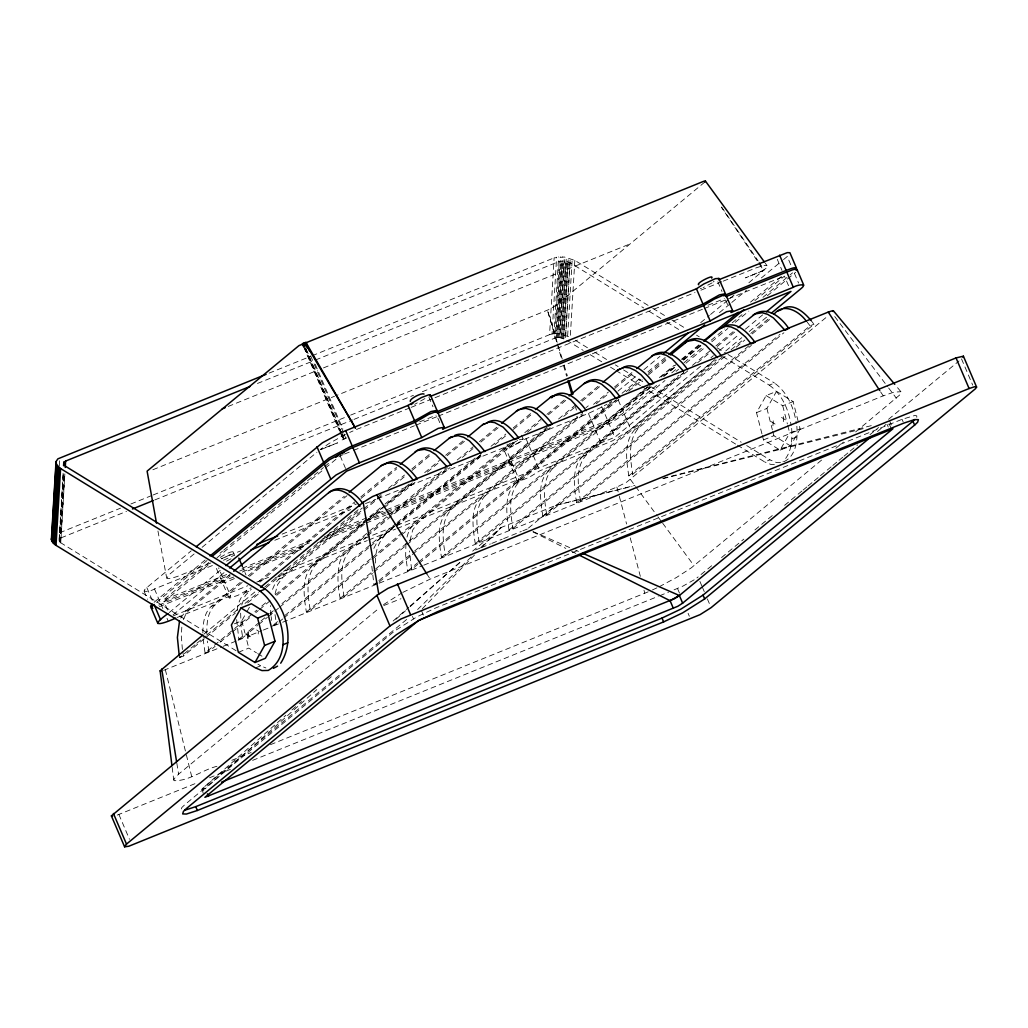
<?xml version="1.0" encoding="UTF-8"?>
<svg xmlns="http://www.w3.org/2000/svg" width="1028" height="1028" viewBox="0 0 1028 1028"><rect width="100%" height="100%" fill="white"/><g stroke="black" fill="none" stroke-linecap="round" stroke-linejoin="round"><path stroke-width="0.75" stroke-dasharray="5 3.75" d="M202.85 632.927C203.043 623.713 203.994 613.138 211.164 606.494L240.758 582.002M240.655 613.163L241.092 627.414L242.724 637.758L238.83 639.339L236.633 619.267M375.631 563.036C374.552 548.374 381.632 534.29 395.048 527.428M59.264 465.787L59.74 457.794M236.093 650.724L60.138 542.411L59.097 540.856L63.196 472.16M59.328 541.383L63.415 472.572M59.097 540.856L63.389 473.317M59.675 541.897L63.8 472.919M60.138 542.411L64.224 473.6M60.716 542.9L64.803 474.101M59.495 538.916L61.063 537.862L64.854 473.857M258.221 633.993L258.388 631.025L256.435 629.83M350.625 415.119L549.569 334.665L554.131 257.861L564.346 257.013L574.832 260.38L651.405 307.423M549.569 334.665L552.062 333.971L556.623 257.167M552.062 333.971L554.028 333.714L558.589 256.91M422.392 391.719L554.734 338.186L559.296 261.382L564.59 260.894L570.026 262.68L643.721 307.976M554.028 333.714L555.878 333.612L560.44 256.807M554.734 338.186L556.264 337.762L560.825 260.958M556.264 337.762L557.137 337.647L561.699 260.842M555.878 333.612L557.818 333.65L562.38 256.846M557.137 337.647L558.063 337.595L562.637 260.791M558.063 337.595L559.039 337.608L563.601 260.804M574.832 260.38L570.27 337.184L559.785 333.817L564.346 257.013M570.026 262.68L565.464 339.484L560.029 337.698L564.59 260.894M561.018 337.852L565.58 261.048M561.763 334.126L566.325 257.321M561.995 338.071L566.556 261.266M562.946 338.353L567.507 261.549M563.717 334.563L568.291 257.758M563.845 338.687L568.42 261.883M565.618 335.115L570.18 258.311M567.649 335.86L572.211 259.056M772.927 425.81L773.287 419.887M783.323 421.608L783.683 415.685M181.815 627.17L181.301 635.921L182.393 649.465M405.906 543.606L405.662 555.711L407.718 571.028L411.611 569.448L417.779 564.346M791.663 428.406C792.472 439.881 791.65 452.95 783.015 461.533M796.854 426.299C797.651 438.66 796.88 455.597 784.056 461.636M237.16 610.504C237.892 601.123 242.955 592.578 251.102 587.733M275.054 593.953L277.624 584.598L282.623 577.595L362.755 511.25M409.941 540.625L412.742 529.947L417.728 522.956L517.585 440.28M241.721 605.004L245.281 595.482L251.307 589.224M407.024 537.091C408.501 531.309 411.239 524.396 417.728 522.956M212.385 565.529L154.483 588.941C151.489 591.216 139.165 593.58 146.824 587.579L191.208 550.828M210.791 562.984L177.227 576.515L170.275 578.61L166.896 578.494L168.746 574.999L194.703 553.437M216.959 766.31C202.709 769.702 189.088 781.229 174.028 780.676L174.053 778.941L178.589 774.174L379.666 607.702M203.21 793.385L202.041 788.913L285.887 715.244M916.77 417.304L916.783 415.852L914.766 415.492L902.057 419.321L435.808 607.895L416.88 616.864L394.765 630.871L184.822 804.68L181.815 807.558L181.031 810.103M183.408 619.691L186.017 613.742L189.563 609.527L230.246 575.847M272.536 589.352L275.17 583.39L278.716 579.175L362.55 509.772M373.871 548.374L378.163 540.073L394.842 525.938M180.697 618.085L185.67 611.107L230.041 574.369M220.3 557.42C233.921 548.541 239.164 551.008 221.83 558.808M233.742 577.042L222.151 581.334L223.372 579.034L218.617 567.906M228.936 597.808L222.408 582.49L224.027 580.563L230.555 595.867L229.347 598.168L237.828 595.392L249.431 588.903M510.158 464.309L503.63 449.005L505.249 447.077L511.777 462.382L510.158 464.309L516.146 463.165L532.568 453.978L597.384 427.725L610.876 421.005L622.12 413.873L659.398 383.071M521.517 435.217L523.149 439.033C517.611 445.728 496.28 451.729 517.585 440.537M517.341 481.155L510.813 465.851L512.432 463.911L518.96 479.228L517.341 481.155L518.947 481.438L529.343 477.236L539.751 470.824L612.611 440.755L630.832 429.511L713.432 361.136M234.358 623.829L241.786 620.822L246.232 612.945M246.964 611.634L249.932 606.379M761.941 433.855L756.505 412.639L766.13 395.574L776.513 391.372L793.128 401.575L798.55 422.791M756.505 412.639L766.901 408.437L776.513 391.372M762.326 435.371L763.483 439.92L780.098 450.123L789.71 433.058L800.105 428.856L798.949 424.307M780.098 450.123L790.493 445.921L800.105 428.856M422.29 608.794L474.563 554.953M482.35 546.935L501.266 527.454L555.852 505.378L634.918 485.396M242.184 582.465L215.058 604.927C207.181 612.405 206.628 624.33 206.846 634.52M412.356 482.839L312.499 565.516C300.973 577.8 303.915 596.831 306.383 612.007L310.289 610.439L371.918 559.399M364.477 524.126L316.393 563.935C304.866 576.22 307.822 595.263 310.289 610.439M350.175 550.276C338.649 562.56 341.592 581.604 344.059 596.78L340.165 598.347C338.058 587.605 337.004 576.425 339.163 565.593C340.718 550.455 357.564 547.063 366.199 537.014M547.474 428.188L447.604 510.865C436.09 523.162 439.033 542.193 441.5 557.369L445.394 555.788L650.03 386.361M550.134 427.635L451.51 509.297C439.984 521.581 442.927 540.612 445.394 555.788M485.28 495.637C473.754 507.922 476.709 526.953 479.176 542.129L475.27 543.709C473.06 528.353 468.485 504.093 485.28 495.637L583.917 413.976M616.26 399.853L515.156 483.546C503.643 495.83 506.586 514.874 509.053 530.037L512.946 528.469L716.362 360.057M618.92 399.288L519.063 481.965C507.536 494.262 510.479 513.293 512.946 528.469M552.833 468.305C541.319 480.59 544.262 499.634 546.729 514.81L542.835 516.377C540.625 501.021 536.038 476.761 552.833 468.305L651.469 386.656M683.813 372.521L582.722 456.226C571.195 468.511 574.138 487.542 576.605 502.718L580.512 501.137L783.914 332.738M687.706 370.954L586.615 454.646C575.089 466.93 578.032 485.974 580.512 501.137M722.491 356.87L635.124 429.203C623.533 441.513 626.399 460.608 628.815 475.861L632.721 474.293L813.958 324.244L811.118 320.569M725.151 356.318L639.03 427.622C627.44 439.933 630.292 459.041 632.721 474.293M417.625 609.514L471.479 556.688M480.641 547.693L501.266 527.454L472.674 551.124M713.342 281.942L714.087 281.222M201.629 789.684L205.202 788.746L316.752 689.647M327.546 680.061L332.34 675.794M395.909 619.319L405.507 610.799M410.3 606.533L461.88 560.723M767.312 295.807L795.646 272.279M855.643 431.901L899.963 394.765L900.901 391.707L895.786 385.564M291.913 709.95L297.94 704.655M299.135 703.589L301.551 701.481M393.133 621.015L408.81 607.24M410.005 606.186L461.829 560.658M202.118 547.307L316.932 452.243M205.137 560.016L153.365 602.883L146.824 587.579M156.487 602.369L207.026 560.53M208.915 562.393L163.336 600.121L227.239 574.279M220.005 553.205L222.472 551.175M223.706 550.147L252.027 526.696M253.261 525.681L270.505 511.391M271.739 510.376L300.073 486.925M301.307 485.897L306.228 481.824M307.462 480.808L323.473 467.547M324.707 466.519L330.875 461.431M167.564 610.002L163.992 601.65L210.804 562.907M216.959 557.806L324.128 469.076M325.362 468.061L340.139 455.815L343.121 454.62M169.183 612.585L220.956 569.718M173 614.924L224.734 572.095M704.681 182.174L555.634 305.573L549.646 309.171A7.479 1.118 -28.4 0 1 547.423 310.16L336.002 395.677M248.146 575.873L344.316 496.267M249.586 576.348L346.976 495.702M258.503 581.617L354.673 501.998M360.828 496.897L396.59 467.29M259.93 582.079L354.866 503.476M361.034 498.374L396.782 468.781M203.762 634.263L255.664 591.293M179.155 654.926L179.63 657.547L195.654 644.273M196.888 643.245L205.523 636.101M206.756 635.086L237.584 609.565M244.972 603.436L258.542 592.218M264.697 587.104L285.656 569.756M286.889 568.741L360.867 507.485M179.63 657.547L183.524 655.967L204.482 638.606M205.716 637.591L235.309 613.099M247.645 602.883L258.735 593.696M266.136 587.579L362.306 507.96M363.784 508.744L376.119 498.541M377.353 497.513L381.054 494.455M388.443 488.339L404.467 475.064M411.868 468.935L430.359 453.631M363.989 510.235L376.312 500.032M377.546 499.004L382.48 494.918M393.57 485.73L405.906 475.527M412.074 470.426L431.799 454.093M203.107 638.928L205.06 652.998L233.407 629.521M234.641 628.506L256.833 610.131M261.767 606.045L266.689 601.958M275.324 594.814L383.804 505.005M385.037 503.99L412.164 481.528M424.692 472.636L439.483 460.377M445.651 455.275L464.142 439.971M205.06 652.998L208.954 651.418L215.122 646.316M220.043 642.23L231.146 633.042M232.379 632.027L250.871 616.723M255.792 612.637L258.259 610.593M259.493 609.578L271.829 599.363M276.75 595.289L365.518 521.8M366.752 520.785L412.356 483.019M369.412 520.052L382.969 508.821M384.202 507.793L415.029 482.286M427.352 472.07L439.676 461.868M447.077 455.738L465.568 440.434M238.83 639.339L243.764 635.253M248.699 631.166L259.788 621.979M261.022 620.963L268.424 614.834M269.657 613.819L273.345 610.76M281.98 603.616L368.268 532.17M369.502 531.142L389.226 514.822M390.46 513.794L445.934 467.868M242.724 637.758L245.191 635.715M250.125 631.629L257.527 625.512M258.76 624.484L267.383 617.34M268.616 616.325L273.551 612.238M274.784 611.223L278.485 608.165M279.719 607.137L366.007 535.524M367.24 534.676L388.199 517.148M389.432 516.3L448.606 467.316M457.229 459.991L473.265 446.717M479.421 441.616L497.912 426.312M367.433 535.986L450.033 467.599M462.369 457.396L474.692 447.18M480.86 442.079L498.117 427.789M273.846 624.651L277.547 621.593M284.936 615.464L371.236 544.018M372.47 543.002L395.883 523.612M397.116 522.584L477.249 456.252M396.076 524.923L481.143 454.492M491.011 446.332L505.802 434.073M513.203 427.956L531.694 412.639M278.974 622.056L282.674 618.997M283.908 617.969L368.962 547.551M370.196 546.523L394.855 526.118M396.088 525.09L481.143 454.672M396.281 526.413L483.815 453.939M494.905 444.751L507.241 434.548M513.396 429.447L531.9 414.13M306.383 612.007L370.491 558.936M371.725 557.921L512.265 441.565M373.151 558.384L400.277 535.935M401.511 534.907L514.925 440.832M524.794 432.672L540.818 419.398M546.986 414.297L564.244 400.008M527.454 432.107L541.011 420.889M548.412 414.759L566.903 399.442M340.165 598.347L374.68 569.769M375.914 568.754L407.962 542.219M409.195 541.191L547.269 426.89M558.564 419L574.588 405.739M580.756 400.637L599.247 385.32M344.059 596.78L372.419 573.303M373.652 572.275L405.7 545.739M406.934 544.724L547.474 428.368M563.691 416.404L576.027 406.201M582.195 401.1L600.686 385.783M585.921 407.782L588.273 405.842M371.789 566.197L373.948 584.688L377.636 581.63M378.869 580.602L413.397 552.023M414.618 551.008L577.351 416.289M379.075 582.092L411.123 555.557M412.356 554.529L582.478 413.513M593.58 404.325L608.37 392.079M614.538 386.965L633.03 371.661M596.24 403.773L608.563 393.557M614.731 388.455L633.222 373.151M617.982 391.128L637.733 374.77M643.913 369.669L659.963 356.369M700.71 322.638L709.346 315.493M710.579 314.465L729.109 299.135M730.343 298.107L734.043 295.049M748.859 282.777L766.374 267.935L767.312 266.175L765.217 263.078M622.043 393.287L640.534 377.97M647.936 371.853L665.193 357.564M719.433 312.653L730.535 303.466M731.769 302.45L746.559 290.192M761.35 277.945L782.308 260.598M783.542 259.583L787.242 256.512L791.406 266.252M407.718 571.028L417.586 562.856M418.82 561.841L613.587 400.586M626.116 391.681L640.919 379.435M648.308 373.305L665.579 359.016M419.013 563.331L616.26 400.02M628.789 391.128L642.346 379.897M648.514 374.796L668.239 358.464M441.5 557.369L648.604 385.898M329.77 532.812L607.651 420.426L648.295 386.772M659.385 377.584L674.162 365.351M681.551 359.235L700.029 343.93M750.543 302.116L783.799 274.579M661.132 376.993L675.923 364.747M682.091 359.646L700.582 344.341M386.888 511.507L608.306 421.955L650.184 387.273M663.728 376.055L676.051 365.865M683.44 359.749L701.918 344.444M754.886 300.587L784.454 276.121L789.196 287.249M663.792 376.441L676.128 366.238M683.517 360.108L702.008 344.804M671.734 372.868L677.889 367.767M684.057 362.666L702.548 347.348M711.183 340.204L724.74 328.986M732.142 322.856L741.998 314.697M762.956 297.336L788.849 275.902M790.082 274.887L792.549 272.844M510.813 465.851L516.801 464.695L533.224 455.507L598.039 429.254L611.519 422.534L624.304 414.207L664.987 380.527M676.077 371.339L678.544 369.296M685.946 363.18L705.671 346.847M711.839 341.733L727.863 328.472M735.251 322.342L748.821 311.124M475.27 543.709L678.686 375.297M692.448 365.377L709.705 351.088M715.874 345.986L733.131 331.697M479.176 542.129L683.813 372.701M697.575 362.781L709.898 352.578M717.3 346.449L735.791 331.144M283.458 571.285L614.834 437.26L702.291 364.85M710.913 357.718L713.381 355.675M719.536 350.574L739.248 334.254M745.403 329.166L762.647 314.876M509.053 530.037L716.156 358.579M725.768 350.921L741.792 337.659M749.181 331.53L767.685 316.226M731.101 349.751L743.398 339.561M750.787 333.445L768.006 319.181M203.827 790.853L202.734 788.296L409.427 617.173M736.228 347.156L744.837 340.024M752.226 333.907L770.679 318.629M528.456 528.071L555.852 505.378L632.027 486.372M542.835 516.377L749.939 344.92M546.729 514.81L751.365 345.382M576.605 502.718L780.008 334.318M628.815 475.861L810.051 325.812L813.958 324.244M423.793 565.169L616.89 487.066L626.643 482.158L828.131 315.802M659.269 586.718L676.591 577.415L691.407 567.764L823.556 458.462M835.892 448.247L843.294 442.117M711.646 565.76L696.945 577.89M721.54 557.574L743.809 539.135M754.938 529.921L773.493 514.565M784.621 505.339L801.943 491.011M803.176 489.983L806.89 486.912M808.124 485.884L813.071 481.785M814.304 480.77L819.265 476.671M820.498 475.643L831.626 466.429M832.86 465.401L837.807 461.302M839.054 460.287L842.754 457.216M844.001 456.188L848.948 452.089M850.182 451.061L857.609 444.918M869.971 434.677L878.632 427.507M888.526 419.321L959.034 360.944M877.462 431.516L886.072 424.384M424.924 398.594L414.669 404.338M242.248 572.056L306.601 545.367M601.637 407.165L588.389 413.449L526.028 438.673L509.618 447.861L503.63 449.005M383.534 604.618L401.691 593.04M712.147 282.841L703.075 287.686M609.411 402.719L611.699 401.267M694.17 579.818L683.067 586.037L670.089 591.524M223.487 560.234L233.742 555.505M230.979 558.808L225.273 561.853M604.336 405.687L606.944 404.197M402.809 592.411L430.154 579.111L883.232 395.857L893.795 392.169L900.901 391.707M342.131 439.945L346.667 437.889M234.397 578.571L225.916 582.259L222.408 582.49M656.943 587.849L650.12 590.997M270.428 744.683L649.015 591.498M722.89 356.626L769.291 385.153L774.482 383.046C787.409 392.233 794.014 407.949 796.302 423.215M791.92 438.866L797.111 436.759M737.436 445.175L764.729 461.957L769.921 459.85L776.448 462.51L782.681 462.369M269.079 373.138L310.649 356.33M312.139 355.727L554.131 257.861M257.437 383.47L313.938 360.622M315.429 360.018L559.296 261.382M228.19 406.445L317.511 370.324M323.473 367.908L630.164 243.867M152.876 469.745L334.511 396.281M59.637 532.787L120.507 508.179M130.903 503.977L151.681 495.573M153.172 494.969L349.134 415.723M61.063 537.862L126.483 511.391M154.74 499.968L352.501 419.977M353.992 419.385L413.462 395.33M409.774 407.923L356.292 429.563A38.884 5.782 -28.4 0 0 349.661 432.467M411.264 407.319L433.546 398.311M435.037 397.707L695.005 292.569M700.942 290.166L721.746 281.749M723.224 281.145L756.788 267.614L763.714 265.532L767.081 265.648M320.813 449.634L337.595 442.837L320.171 449.596L329.32 443.325L344.624 434.857A38.884 5.782 -28.4 0 1 345.652 434.356M419.732 421.827L436.078 415.222M708.009 305.239L724.355 298.621M344.598 454.016L352.039 451.009M353.516 450.405L414.438 425.772M415.929 425.168L436.733 416.751M438.224 416.147L702.728 309.171M704.206 308.567L784.454 276.121M221.187 558.769L240.501 550.969M282.096 534.136L356.382 504.093M274.797 540.278L350.612 509.618M365.48 503.604L375.888 499.39M377.379 498.786L505.249 447.077M242.094 568.266L314.915 538.826M163.992 601.65L229.372 575.205M239.781 571.003L312.589 541.55M324.475 536.744L385.41 512.111M158.723 605.145L223.372 579.034M322.959 538.749L364.58 521.916M366.071 521.312L385.397 513.499M386.888 512.895L511.777 462.382M159.379 606.674L224.027 580.563M301.307 549.312L244.805 572.159L246 574.935M317.665 542.694L386.053 515.028M387.543 514.424L512.432 463.911M173.501 615.759L247.799 585.716M256.717 582.105L268.604 577.299M635.124 429.203L639.03 427.622M185.67 611.107L189.563 609.527M177.112 617.494L230.555 595.867M275.131 577.839L367.317 540.561M368.795 539.957L395.562 529.137M397.052 528.533L518.96 479.228M211.164 606.494L215.058 604.927M244.947 592.835L248.84 591.267M278.716 579.175L282.623 577.595M312.499 565.516L316.393 563.935M380.052 538.197L383.945 536.616M447.604 510.865L451.51 509.297M515.156 483.546L519.063 481.965M582.722 456.226L586.615 454.646M766.13 395.574L782.732 405.777L793.128 401.575M272.613 625.679L276.506 624.099L274.861 613.742M373.948 584.688L377.841 583.107M163.632 670.359L221.791 646.869M223.269 646.265L236.633 640.855M238.123 640.264L245.551 637.257M251.487 634.854L261.896 630.652M263.374 630.048L272.291 626.438M273.769 625.846L281.197 622.839M282.687 622.236L377.751 583.788M379.229 583.184L422.315 565.76M475.63 549.941L480.05 548.142M481.528 547.551L490.382 543.966M491.847 543.375L502.178 539.199M503.656 538.595L521.363 531.437M522.841 530.846L527.261 529.047M238.38 652.305L248.776 648.103L256.435 652.806M763.483 439.92L773.878 435.718L790.493 445.921M255.458 667.93L260.662 665.823L265.879 667.956M231.814 760.296L251.128 752.496M117.256 815.088L196.142 783.207M209.519 777.798L231.801 768.79M252.605 760.373L658.203 596.33M659.693 595.726L668.598 592.128M383.765 605.543L400.971 598.72M519.397 439.753L523.149 439.033M700.338 288.585L701.52 288.264M662.829 478.341L873.659 425.039M663.124 478.611L863.661 428.56M774.367 464.54L771.257 464.605L764.729 461.957M557.818 333.65L559.785 333.817M559.039 337.608L560.029 337.698M202.734 788.296L205.202 788.746M533.108 531.604L569.679 547.59M575.526 550.147L578.456 551.419M532.979 531.913L565.824 548.399M571.542 551.265L575.821 553.411M652.78 308.272L665.077 315.827M671.926 320.029L684.224 327.598M696.534 335.154L699.271 336.837M717.043 347.76L726.616 353.645M727.991 354.48L774.482 383.046M649.182 311.343L661.467 318.886M666.928 322.239L680.575 330.63M781.55 417.445L785.456 419.848M771.154 421.647L775.061 424.05M575.731 340.538L588.042 348.106M594.878 352.308L607.188 359.864M615.386 364.901L618.124 366.585M623.598 369.951L645.481 383.393M650.942 386.759L741.201 442.207M746.675 445.574L769.921 459.85M566.826 340.332L583.197 350.394M590.033 354.583L602.305 362.139M610.504 367.176L614.59 369.682M615.965 370.53L640.521 385.629M641.896 386.464L736.061 444.34M257.707 653.59L262.821 656.738M257.925 664.152L260.662 665.823M769.291 385.153C782.218 394.341 788.823 410.043 791.11 425.322M807.211 322.149L810.051 325.812M834.736 316.56L887.678 386.721M888.642 387.993L896.352 398.196M630.421 479.498L656.995 515.516M657.946 516.814L661.749 521.954M662.7 523.239L694.029 565.708M721.592 207.065L758.06 260.804M758.947 262.114L764.279 269.978L745.518 277.856L763.675 270.505L721.412 207.219M880.61 391.861L883.232 395.857M426.748 573.752L430.154 579.111M961.514 358.9L972.706 385.14M902.057 419.321L903.149 421.865M889.644 420.966L891.327 424.911M889.079 423.626L891.263 428.727M887.151 424.461L888.243 427.018M794.426 273.358L798.589 283.098M777.258 259.274L782.012 270.415M717.827 281.762L721.99 291.502M725.614 299.996L728.582 306.948M699.901 581.411L701.777 585.78M702.394 587.232L704.257 591.614M707.367 598.9L709.86 604.734M618.303 400.149L623.649 412.678M624.304 414.207L630.832 429.511M601.701 406.51L607.651 420.426M608.306 421.955L614.834 437.26M677.516 588.517L680.009 594.351M688.092 613.305L689.338 616.222M588.389 413.449L594.929 428.753M595.572 430.282L602.112 445.599M526.028 438.673L532.568 453.978M533.224 455.507L539.751 470.824M507.035 444.16L508.128 446.705M428.83 397.014L432.981 406.754M437.799 418.036L440.768 424.988M421.711 611.21L423.356 615.04M315.249 364.285L342.889 429.061M310.623 355.816L343.288 432.351M343.917 433.829L345.806 438.249M306.151 349.032L340.705 430M341.335 431.464L344.47 438.827M305.2 347.721L341.63 433.096M342.26 434.561L344.149 438.982M304.866 347.862L341.309 433.251M341.939 434.715L343.815 439.136M304.532 348.029L340.975 433.405M341.604 434.87L343.481 439.29M303.658 346.834L339.394 430.629M340.011 432.094L343.146 439.444M412.434 616.414L413.526 618.959M340.139 455.815L346.089 469.732M242.968 567.841L244.15 570.63M233.099 551.856L234.731 555.685M216.407 568.433L221.752 580.961M154.483 588.941L161.01 604.258M161.666 605.788L162.848 608.563M167.011 618.316L168.194 621.092M143.997 590.959L147.557 599.298M118.888 814.459L129.464 839.246M562.265 359.055L547.423 310.16L556.79 342.414M564.128 365.171L567.366 375.862M557.227 343.943L561.237 357.757M563.472 365.441L566.595 376.184M575.05 405.353L576.836 411.496M616.89 487.066L618.92 494.764M619.319 496.293L626.592 524.01M630.228 537.862L640.341 576.335M643.978 590.188L644.787 593.272M782.732 405.777L787.384 423.96M787.769 425.476L789.71 433.058M766.901 408.437L772.324 429.653M772.722 431.169L773.878 435.718M241.786 620.822L244.895 632.94M246.836 640.521L248.776 648.103M165.341 669.691L185.965 753.306M186.351 754.848L191.696 776.525M157.952 531.001L166.677 577.967M182.804 652.048L183.524 655.967M411.611 569.448L409.465 550.969M208.954 651.418L207.309 641.074M176.829 763.187L178.589 774.174M271.148 616.607L271.662 620.437M172.151 767.312L173.732 779.969M270.968 615.322L270.403 605.595"/><path stroke-width="1.5" d="M56.026 461.611L56.604 464.695L60.588 468.55L260.033 591.126C281.261 606.61 295.152 654.643 268.218 670.436L261.986 670.577L255.458 667.93L56.013 545.354L52.736 542.54L51.4 539.417L56.026 461.611L57.864 458.861L266.111 374.333M51.593 540.445L56.154 463.641M52.042 541.499L56.604 464.695M52.736 542.54L57.298 465.735M53.674 543.555L58.236 466.751M54.831 544.544L59.393 467.74M56.013 545.354L60.588 468.55M63.569 465.761L63.762 462.561L65.625 461.058L250.01 386.477M63.864 465.311L64.057 462.112M64.276 464.913L64.468 461.713M65.239 467.457L65.625 461.058M247.825 638.195L248.172 632.271M51.4 539.417L51.798 537.464M63.762 462.561L63.89 464.579L65.959 466.558L265.224 589.018C286.118 605.441 295.666 640.213 280.708 663.201M179.502 621.272L177.394 637.501L179.155 654.926M156.5 523.175L147.107 471.132L298.955 345.626L702.497 181.776A7.479 1.118 -28.4 0 1 704.257 181.159L705.439 181.082L764.279 261.806M152.774 608.46L151.18 607.792L152.799 605.492M111.397 815.898L376.903 595.341L387.954 588.35L956.04 357.924L963.403 356.189L976.6 387.106L975.443 388.751L711.106 607.651L700.055 614.654L128.847 846.224L124.594 846.802L111.397 815.898L112.54 816.373M171.959 765.731L160.137 670.834L202.516 635.291M430.308 396.41L696.444 288.778L703.756 284.011L715.347 278.665L718.855 278.434L725.382 293.751L723.763 295.678L786.124 270.454C788.078 269.94 797.818 265.083 795.89 269.811M797.073 270.57C796.083 267.151 789.337 271.585 786.78 271.983L725.909 296.604M437.504 413.256L703.64 305.612L714.049 299.199L722.543 295.511L726.038 295.28L732.578 310.584L730.959 312.512L793.32 287.3C796.302 285.026 808.625 282.661 800.966 288.662L771.373 313.154M424.05 394.045C421.763 392.413 409.041 399.082 410.288 401.408M430.025 395.87L430.038 394.726L428.843 394.803L421.557 397.489L408.039 405.417L343.224 431.683L322.368 442.824L196.142 546.755M430.449 395.086L436.977 410.39L435.358 412.318L702.985 304.082L719.394 294.895L725.382 293.751M437.221 412.703L437.234 411.56L436.039 411.637L428.753 414.335L415.222 422.264L350.407 448.516L329.564 459.67L211.961 556.444M437.632 411.92L444.173 427.237L442.554 429.164L710.168 320.929L726.59 311.728L732.578 310.584M718.443 279.218L718.855 278.434M725.627 296.064L726.038 295.28M241.015 607.959L231.39 625.024L238.38 652.305L254.983 662.507L265.378 658.305L275.003 641.241L268.012 613.96L251.41 603.757L241.015 607.959L257.617 618.162L264.607 645.443L254.983 662.507M833.13 311.523L832.77 310.662L828.247 312.088L372.586 496.537L363.167 502.281L260.598 587.206M963.018 357.461L963.403 356.189M152.144 603.963L150.525 606.263L152.118 606.931M411.187 404.557L413.127 402.95M711.71 278.113C714.82 273.628 695.403 283.407 698.706 284.756M167.949 613.6C146.374 629.213 165.251 623.071 175.621 618.098M704.681 182.174L705.439 181.082M976.6 387.106L974.595 386.746L969.108 388.533L401.023 618.959L389.972 625.962L126.495 844.104L124.594 846.802M184.77 810.231L195.744 806.646L662.006 618.059L680.934 609.09L703.036 595.096L914.727 419.732M914.612 425.104L917.631 422.238L918.415 419.681L914.663 419.565L903.689 423.15L437.44 611.724L418.512 620.694L396.397 634.7L186.453 808.509L183.447 811.388L182.663 813.932L186.402 814.047L197.376 810.475L663.638 621.889L682.566 612.919L704.668 598.913L914.612 425.104L912.98 421.274M210.072 555.93L328.909 458.128L349.751 446.987L414.58 420.735L430.989 411.547L436.977 410.39M335.796 457.344L339.497 454.286M225.89 565.631L336.092 474.975L356.934 463.821L421.763 437.568L438.172 428.38L444.173 427.237M229.655 568.009L346.68 471.132L790.982 291.425L766.348 311.818M233.742 571.298L328.664 492.708C340.332 484.484 353.259 497.282 359.916 506.264M349.25 492.181L381.298 465.645C393.557 457.229 406.638 471.184 413.397 480.513L417.291 478.932C410.532 469.603 397.463 455.648 385.204 464.065M400.277 464.232L417.162 450.585L424.41 449.326L429.884 450.958L435.628 454.517L447.167 466.853M434.06 450.572L450.932 436.913L458.192 435.654L463.654 437.298L469.411 440.858L480.95 453.181M467.843 436.9L482.633 424.654L489.392 421.917L494.648 422.572L503.18 427.198L514.72 439.521L518.626 437.954C511.867 428.612 498.786 414.669 486.527 423.073M501.613 423.24L518.485 409.594L525.745 408.334L531.206 409.966L536.963 413.539L548.502 425.862L551.098 424.808M535.395 409.581L552.267 395.934L559.515 394.675L564.989 396.307L570.746 399.866L582.285 412.202M551.625 397.797C563.37 385.641 579.342 400.226 586.178 410.622M569.178 395.921L583.968 383.675L590.727 380.938L595.983 381.581L601.624 384.202L610.349 391.565L616.055 398.543L619.948 396.962C612.598 385.384 597.114 373.074 583.968 383.675M602.948 382.262L617.738 370.016L624.51 367.279L629.766 367.921L635.394 370.53L641.215 375.014L649.837 384.883L653.731 383.303C646.985 373.974 633.903 360.018 621.644 368.435M636.73 368.602L653.602 354.943L660.85 353.683L666.324 355.328L672.068 358.888L683.607 371.224M663.664 353.311L688.362 332.866M668.894 354.493L704.643 324.899M670.5 354.93L687.372 341.283L694.632 340.024L700.094 341.669L705.85 345.228L717.39 357.551M703.73 340.872L738.22 312.319M704.283 341.27L719.073 329.024L725.845 326.287L731.088 326.943L736.729 329.551L745.454 336.927L751.172 343.892L755.066 342.324C748.345 333.457 737.474 320.967 725.048 326.043M722.864 327.11L743.797 309.775M738.065 327.611L754.938 313.964L762.185 312.705L767.659 314.337L773.403 317.909L784.942 330.232L787.538 329.178M774.161 314.093C783.593 302.258 799.309 311.381 806.248 321.057M221.547 782.128L674.561 598.643L679.38 595.52L871.307 436.617M418.473 620.514L204.893 797.33L677.825 606.289L682.643 603.166L892.959 428.74L419.218 620.09M520.309 409.414C532.568 401.01 545.65 414.952 552.396 424.281M578.687 554.85L670.102 600.712L679.38 595.52L682.643 603.166M273.422 668.341L277.56 666.131M783.837 308.053C794.515 303.286 804.731 313.013 811.118 320.569M222.228 408.861L225.209 407.653M132.432 508.988L153.249 500.572M718.713 279.77L787.281 252.631L789.902 252.721L796.61 268.449M340.975 453.682L343.956 452.487M454.826 435.345C467.252 430.257 478.123 442.747 484.843 451.613M381.298 465.645L383.894 464.592M415.081 451.973C428.226 441.372 443.71 453.695 451.061 465.273M448.851 438.313L452.757 436.746M482.633 424.654L485.229 423.6M516.416 410.994L519.011 409.941M550.186 397.335L554.092 395.754M617.738 370.016L620.347 368.962M651.521 356.343C664.666 345.742 680.15 358.065 687.514 369.643M685.303 342.684C698.449 332.083 713.933 344.406 721.283 355.984M719.073 329.024L721.669 327.971M752.856 315.365C766.001 304.763 781.486 317.074 788.836 328.652M328.664 492.708C340.127 483.327 354.609 491.821 361.92 502.242M777.849 311.034L781.755 309.454M256.846 544.352L277.65 535.948M250.999 549.903L268.848 542.694M260.033 591.126L265.224 589.018M257.617 618.162L268.012 613.96M264.607 645.443L275.003 641.241M282.649 644.839L287.853 642.731M160.818 671.117L160.137 670.834M582.837 553.334L679.38 595.52M246.052 634.032L249.945 636.435M833.374 310.764L894.758 384.344M828.247 312.088L879.737 390.537M376.685 494.712L426.748 573.752M956.04 357.924L969.108 388.533M797.085 269.567L803.793 285.283M779.597 255.15L786.124 270.454M786.78 271.983L793.32 287.3M696.444 288.778L702.985 304.082M703.64 305.612L710.168 320.929M703.036 595.096L704.668 598.913M670.102 600.712L673.366 608.37M662.006 618.059L663.638 621.889M408.039 405.417L414.58 420.735M415.222 422.264L421.763 437.568M345.678 430.642L352.219 445.946M352.874 447.488L359.402 462.793M309.595 351.036L305.817 342.208L355.495 428.175L304.969 342.568L307.475 348.453M303.633 343.146L304.892 346.089M303.311 343.301L304.571 346.243M302.977 343.455L304.237 346.397M302.643 343.609L303.902 346.552M303.658 346.834L302.386 343.737M397.412 583.865L410.48 614.474M316.958 446.73L323.486 462.035M324.141 463.564L330.682 478.868M376.903 595.341L389.972 625.962M238.804 558.101L242.377 566.454M154.02 604.413L160.548 619.73M151.18 607.792L157.888 623.521M207.386 793.847L208.478 796.392M195.744 806.646L197.376 810.475M113.427 813.482L126.495 844.104M568.754 380.437L572.93 394.199M567.931 380.797L571.941 394.611M363.167 502.281L378.754 594.017M161.743 669.048L176.572 761.62"/></g></svg>
